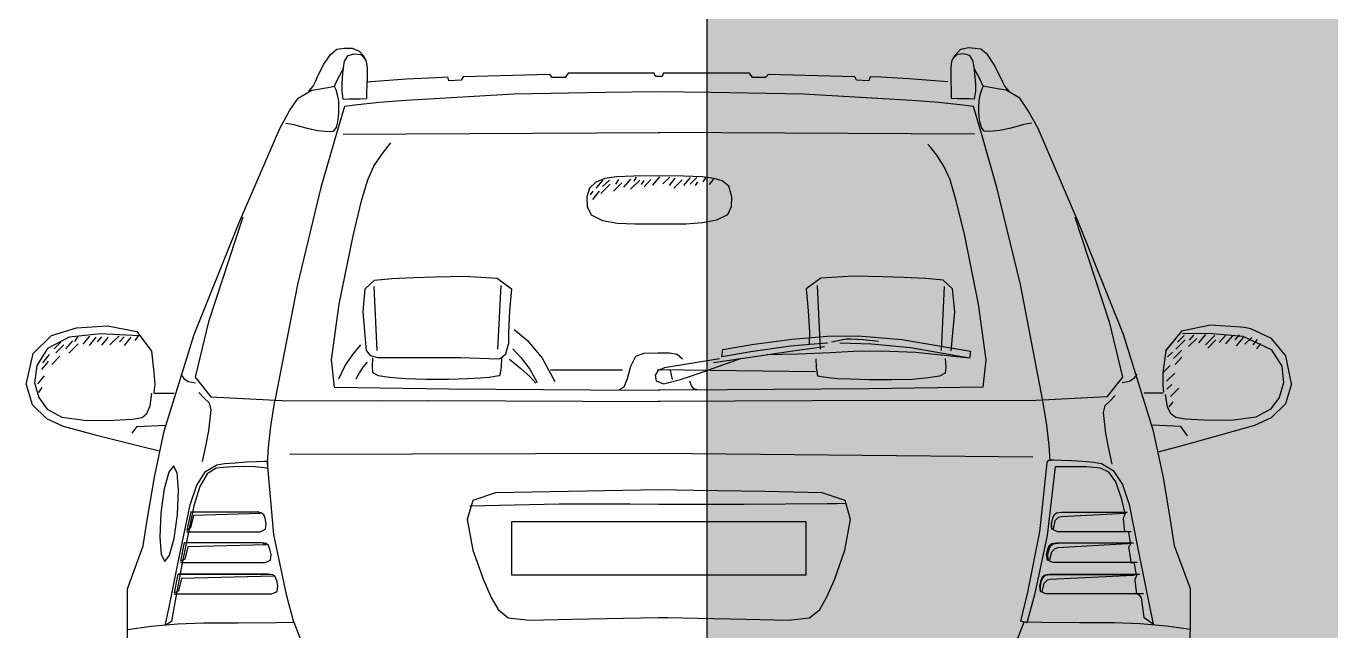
# Model space of a CAD drawing. Header units: millimetres. Extents: x -6300 to 1991, y -4770 to 4545.
# Drawn here: x 1428.626 to 1430.864, y 122.052 to 123.089 of the extents above; entities that cross this region are included whole.
import ezdxf

# ---------------------------------------------------------------- set-up
doc = ezdxf.new("R2010")
doc.units = ezdxf.units.MM
doc.header["$LTSCALE"] = 20
doc.header["$MEASUREMENT"] = 0
doc.layers.get('0').update_dxf_attribs({"linetype": 'CONTINUOUS'})
doc.layers.add('COTA', color=7, linetype='CONTINUOUS')

# ---------------------------------------------------------------- blocks, each defined once
blk = doc.blocks.new('Austin Mini arrière')
at = {"color": 8, "linetype": 'Continuous', "flags": 128}
for points in [[(0.1064, -28.8455), (0.1177, -28.8287)], [(0.1177, -28.8287), (0.1289, -28.8201)], [(0.1289, -28.8201), (0.1414, -28.8181)], [(0.1414, -28.8181), (0.1552, -28.8182)], [(0.1419, -28.8402), (0.1479, -28.8306)], [(0.1479, -28.8306), (0.1582, -28.8276)], [(0.1552, -28.8182), (0.1669, -28.8232)], [(0.1582, -28.8276), (0.1696, -28.829)], [(0.1669, -28.8232), (0.1747, -28.8318)], [(0.1696, -28.829), (0.1785, -28.838)], [(0.1747, -28.8318), (0.1792, -28.841)], [(1.1878, -28.8318), (1.1833, -28.841)], [(1.1928, -28.829), (1.184, -28.838)], [(1.1956, -28.8232), (1.1878, -28.8318)], [(1.2043, -28.8276), (1.1928, -28.829)], [(1.1975, -28.8218), (1.1956, -28.8232)], [(1.1995, -28.8206), (1.1975, -28.8218)], [(1.2017, -28.8196), (1.1995, -28.8206)], [(1.2124, -28.8177), (1.2017, -28.8196)], [(1.2146, -28.8306), (1.2043, -28.8276)], [(1.2237, -28.8184), (1.2124, -28.8177)], [(1.2206, -28.8402), (1.2146, -28.8306)], [(1.2336, -28.8201), (1.2237, -28.8184)], [(1.2448, -28.8287), (1.2336, -28.8201)], [(1.2561, -28.8455), (1.2448, -28.8287)], [(0.0973, -28.8633), (0.1064, -28.8455)], [(0.1369, -28.8591), (0.1405, -28.8528)], [(0.1384, -28.8686), (0.1395, -28.8555)], [(0.1395, -28.8555), (0.1419, -28.8402)], [(0.1792, -28.841), (0.1806, -28.8517)], [(0.1806, -28.8517), (0.1804, -28.8705)], [(1.1833, -28.841), (1.1819, -28.8517)], [(1.1819, -28.8517), (1.1821, -28.8705)], [(1.223, -28.8555), (1.2206, -28.8402)], [(1.2256, -28.8591), (1.222, -28.8528)], [(1.2241, -28.8686), (1.223, -28.8555)], [(1.2652, -28.8633), (1.2561, -28.8455)], [(0.0878, -28.8832), (0.092, -28.8754)], [(0.092, -28.8754), (0.0973, -28.8633)], [(0.1247, -28.8834), (0.1297, -28.8721)], [(0.1297, -28.8721), (0.1369, -28.8591)], [(0.1375, -28.8793), (0.1384, -28.8686)], [(0.1376, -28.892), (0.1375, -28.8793)], [(0.1797, -28.8758), (0.2481, -28.8707)], [(0.1804, -28.8705), (0.1798, -28.8934)], [(0.2481, -28.8707), (0.2989, -28.8682)], [(0.2989, -28.8682), (0.3188, -28.8675)], [(0.321, -28.8739), (0.3188, -28.8675)], [(0.3421, -28.8728), (0.321, -28.8739)], [(0.3452, -28.8675), (0.3421, -28.8728)], [(0.494, -28.8633), (0.3452, -28.8675)], [(0.4982, -28.8686), (0.494, -28.8633)], [(0.5204, -28.8686), (0.4982, -28.8686)], [(0.5256, -28.8612), (0.5204, -28.8686)], [(0.6733, -28.8612), (0.5256, -28.8612)], [(0.6754, -28.8665), (0.6733, -28.8612)], [(0.687, -28.8665), (0.6754, -28.8665)], [(0.6892, -28.8612), (0.687, -28.8665)], [(0.8369, -28.8612), (0.6892, -28.8612)], [(0.8421, -28.8686), (0.8369, -28.8612)], [(0.8643, -28.8686), (0.8421, -28.8686)], [(0.8685, -28.8633), (0.8643, -28.8686)], [(1.0173, -28.8675), (0.8685, -28.8633)], [(1.0204, -28.8728), (1.0173, -28.8675)], [(1.0415, -28.8739), (1.0204, -28.8728)], [(1.0437, -28.8675), (1.0415, -28.8739)], [(1.062, -28.8681), (1.0437, -28.8675)], [(1.1099, -28.8705), (1.062, -28.8681)], [(1.1767, -28.8756), (1.1099, -28.8705)], [(1.1821, -28.8705), (1.1826, -28.8934)], [(1.225, -28.8793), (1.2241, -28.8686)], [(1.2249, -28.892), (1.225, -28.8793)], [(1.2327, -28.8721), (1.2256, -28.8591)], [(1.2378, -28.8834), (1.2327, -28.8721)], [(1.2705, -28.8754), (1.2652, -28.8633)], [(1.2747, -28.8832), (1.2705, -28.8754)], [(0.0622, -28.9036), (0.0856, -28.8902)], [(0.0804, -28.8918), (0.0878, -28.8832)], [(0.0856, -28.8902), (0.0967, -28.8883)], [(0.0967, -28.8883), (0.113, -28.8853)], [(0.113, -28.8853), (0.1247, -28.8834)], [(0.1254, -28.8848), (0.1247, -28.8834)], [(0.1272, -28.8896), (0.1254, -28.8848)], [(0.13, -28.8981), (0.1272, -28.8896)], [(0.1319, -28.9088), (0.13, -28.8981)], [(0.1395, -28.9055), (0.1376, -28.892)], [(0.1798, -28.8934), (0.1796, -28.9045)], [(0.4324, -28.8972), (0.2471, -28.9076)], [(0.5893, -28.8941), (0.4324, -28.8972)], [(0.6797, -28.8929), (0.5893, -28.8941)], [(0.7708, -28.8941), (0.6797, -28.8929)], [(0.9293, -28.8972), (0.7708, -28.8941)], [(1.1154, -28.9076), (0.9293, -28.8972)], [(1.1826, -28.8934), (1.1829, -28.9045)], [(1.223, -28.9055), (1.2249, -28.892)], [(1.2306, -28.9088), (1.2325, -28.8981)], [(1.2325, -28.8981), (1.2353, -28.8896)], [(1.2353, -28.8896), (1.2371, -28.8848)], [(1.2371, -28.8848), (1.2378, -28.8834)], [(1.2495, -28.8853), (1.2378, -28.8834)], [(1.2658, -28.8883), (1.2495, -28.8853)], [(1.2769, -28.8902), (1.2658, -28.8883)], [(1.2821, -28.8918), (1.2747, -28.8832)], [(1.3003, -28.9036), (1.2769, -28.8902)], [(0.0308, -28.9556), (0.048, -28.9243)], [(0.048, -28.9243), (0.0622, -28.9036)], [(0.1416, -28.9182), (0.1279, -28.9646)], [(0.1323, -28.9191), (0.1319, -28.9088)], [(0.1321, -28.9277), (0.1323, -28.9191)], [(0.1395, -28.9055), (0.1494, -28.9052)], [(0.1596, -28.9159), (0.1416, -28.9182)], [(0.1494, -28.9052), (0.1689, -28.9047)], [(0.201, -28.9113), (0.1596, -28.9159)], [(0.1689, -28.9047), (0.1796, -28.9045)], [(0.2471, -28.9076), (0.201, -28.9113)], [(1.1615, -28.9113), (1.1154, -28.9076)], [(1.2029, -28.9159), (1.1615, -28.9113)], [(1.1935, -28.9047), (1.1829, -28.9045)], [(1.2131, -28.9052), (1.1935, -28.9047)], [(1.2209, -28.9182), (1.2029, -28.9159)], [(1.223, -28.9055), (1.2131, -28.9052)], [(1.2346, -28.9646), (1.2209, -28.9182)], [(1.2302, -28.9191), (1.2306, -28.9088)], [(1.2304, -28.9277), (1.2302, -28.9191)], [(1.3145, -28.9243), (1.3003, -28.9036)], [(1.3317, -28.9556), (1.3145, -28.9243)], [(0.0414, -28.9467), (0.0488, -28.9476)], [(0.1279, -28.954), (0.1304, -28.9442)], [(0.1304, -28.9442), (0.1317, -28.9354)], [(0.1317, -28.9354), (0.1321, -28.9277)], [(1.2308, -28.9354), (1.2304, -28.9277)], [(1.2321, -28.9442), (1.2308, -28.9354)], [(1.2346, -28.954), (1.2321, -28.9442)], [(1.3211, -28.9467), (1.3137, -28.9476)], [(-0.0389, -29.1167), (0.0308, -28.9556)], [(0.0488, -28.9476), (0.055, -28.9489)], [(0.055, -28.9489), (0.0646, -28.9519)], [(0.0646, -28.9519), (0.0798, -28.956)], [(0.0798, -28.956), (0.0961, -28.9591)], [(0.0961, -28.9591), (0.1078, -28.9604)], [(0.1279, -28.9646), (0.1012, -29.0571)], [(0.1078, -28.9604), (0.1156, -28.9611)], [(0.1156, -28.9611), (0.1229, -28.9604)], [(0.1229, -28.9604), (0.1279, -28.954)], [(0.1395, -28.9657), (0.6828, -28.9627)], [(1.223, -28.9657), (0.6797, -28.9627)], [(1.2396, -28.9604), (1.2346, -28.954)], [(1.2613, -29.0571), (1.2346, -28.9646)], [(1.2469, -28.9611), (1.2396, -28.9604)], [(1.2547, -28.9604), (1.2469, -28.9611)], [(1.2663, -28.9591), (1.2547, -28.9604)], [(1.2827, -28.956), (1.2663, -28.9591)], [(1.2979, -28.9519), (1.2827, -28.956)], [(1.3075, -28.9489), (1.2979, -28.9519)], [(1.3137, -28.9476), (1.3075, -28.9489)], [(1.4014, -29.1167), (1.3317, -28.9556)], [(0.205, -29.0011), (0.2165, -28.9862)], [(0.2165, -28.9862), (0.2215, -28.9802)], [(1.1471, -28.9879), (1.1425, -28.9825)], [(1.1579, -29.0018), (1.1471, -28.9879)], [(0.1922, -29.0205), (0.205, -29.0011)], [(1.1703, -29.0205), (1.1579, -29.0018)], [(0.1818, -29.0437), (0.1922, -29.0205)], [(1.1807, -29.0437), (1.1703, -29.0205)], [(0.1012, -29.0571), (0.061, -29.2231)], [(0.1711, -29.08), (0.1818, -29.0437)], [(0.562, -29.0582), (0.5576, -29.073)], [(0.5732, -29.0477), (0.562, -29.0582)], [(0.5882, -29.0414), (0.5732, -29.0477)], [(0.5849, -29.0442), (0.5732, -29.0582)], [(0.5976, -29.0514), (0.5817, -29.0672)], [(0.5962, -29.0442), (0.5846, -29.0555)], [(0.6083, -29.0384), (0.5882, -29.0414)], [(0.6178, -29.049), (0.6036, -29.0631)], [(0.612, -29.0432), (0.6065, -29.0514)], [(0.6384, -29.0373), (0.6083, -29.0384)], [(0.6323, -29.0425), (0.6206, -29.0565)], [(0.6484, -29.0442), (0.6325, -29.0599)], [(0.6425, -29.0394), (0.638, -29.0462)], [(0.681, -29.0371), (0.6384, -29.0373)], [(0.6554, -29.0449), (0.651, -29.0517)], [(0.6671, -29.0432), (0.6559, -29.0558)], [(0.6822, -29.0388), (0.6705, -29.0528)], [(0.7241, -29.0375), (0.681, -29.0371)], [(0.6997, -29.039), (0.6882, -29.0504)], [(0.7087, -29.0408), (0.6986, -29.0536)], [(0.7213, -29.0439), (0.7071, -29.0579)], [(0.7351, -29.0398), (0.7234, -29.0538)], [(0.7553, -29.0388), (0.7241, -29.0375)], [(0.7464, -29.0397), (0.7349, -29.0511)], [(0.7477, -29.047), (0.7432, -29.0537)], [(0.776, -29.0414), (0.7553, -29.0388)], [(0.7622, -29.0388), (0.7567, -29.047)], [(0.7755, -29.0418), (0.7672, -29.0517)], [(0.7895, -29.0453), (0.776, -29.0414)], [(0.8015, -29.0546), (0.7895, -29.0453)], [(0.8066, -29.073), (0.8015, -29.0546)], [(1.1914, -29.08), (1.1807, -29.0437)], [(1.3015, -29.2231), (1.2613, -29.0571)], [(0.1564, -29.1397), (0.1711, -29.08)], [(0.5576, -29.073), (0.5584, -29.0897)], [(0.5679, -29.063), (0.5635, -29.0698)], [(0.5788, -29.0634), (0.5671, -29.0774)], [(0.806, -29.0893), (0.8066, -29.073)], [(1.2061, -29.1397), (1.1914, -29.08)], [(0.5584, -29.0897), (0.5651, -29.1041)], [(0.5651, -29.1041), (0.5842, -29.1137)], [(0.7807, -29.1122), (0.7996, -29.103)], [(0.7996, -29.103), (0.806, -29.0893)], [(-0.1161, -29.3087), (-0.0389, -29.1167)], [(-0.0325, -29.1076), (-0.0913, -29.2873)], [(0.5842, -29.1137), (0.6104, -29.118)], [(0.6104, -29.118), (0.6397, -29.1194)], [(0.6397, -29.1194), (0.681, -29.1194)], [(0.681, -29.1194), (0.7275, -29.119)], [(0.7275, -29.119), (0.756, -29.1169)], [(0.756, -29.1169), (0.7807, -29.1122)], [(1.395, -29.1076), (1.4538, -29.2873)], [(1.4786, -29.3087), (1.4014, -29.1167)], [(0.1327, -29.257), (0.1564, -29.1397)], [(1.2298, -29.257), (1.2061, -29.1397)], [(0.1773, -29.2307), (0.1933, -29.2157)], [(0.1933, -29.2157), (0.2232, -29.2127)], [(0.2232, -29.2127), (0.2608, -29.2113)], [(0.2608, -29.2113), (0.2977, -29.2104)], [(0.2977, -29.2104), (0.3474, -29.2088)], [(0.3474, -29.2088), (0.4036, -29.2124)], [(0.4036, -29.2124), (0.4286, -29.2305)], [(0.9589, -29.2124), (0.9339, -29.2305)], [(1.0151, -29.2088), (0.9589, -29.2124)], [(1.0648, -29.2104), (1.0151, -29.2088)], [(1.1017, -29.2113), (1.0648, -29.2104)], [(1.1393, -29.2127), (1.1017, -29.2113)], [(1.1692, -29.2157), (1.1393, -29.2127)], [(1.1852, -29.2307), (1.1692, -29.2157)], [(0.061, -29.2231), (0.0224, -29.4225)], [(0.1738, -29.2699), (0.1773, -29.2307)], [(0.1919, -29.2267), (0.197, -29.3366)], [(0.4099, -29.2252), (0.4043, -29.3344)], [(0.4286, -29.2305), (0.4251, -29.2684)], [(0.9339, -29.2305), (0.9374, -29.2684)], [(0.9526, -29.2252), (0.9581, -29.3344)], [(1.1706, -29.2267), (1.1655, -29.3366)], [(1.1887, -29.2699), (1.1852, -29.2307)], [(1.3401, -29.4225), (1.3015, -29.2231)], [(0.1196, -29.3524), (0.1327, -29.257)], [(1.2429, -29.3524), (1.2298, -29.257)], [(0.1796, -29.337), (0.1738, -29.2699)], [(0.4251, -29.2684), (0.4229, -29.3057)], [(0.9374, -29.2684), (0.9396, -29.3057)], [(1.1829, -29.337), (1.1887, -29.2699)], [(-0.3611, -29.3109), (-0.318, -29.2975)], [(-0.318, -29.2975), (-0.265, -29.2941)], [(-0.265, -29.2941), (-0.2143, -29.3039)], [(-0.2143, -29.3039), (-0.1893, -29.3376)], [(-0.0913, -29.2873), (-0.1144, -29.3822)], [(0.4331, -29.3005), (0.456, -29.3193)], [(1.4538, -29.2873), (1.4769, -29.3822)], [(1.578, -29.303), (1.5512, -29.3363)], [(1.6278, -29.293), (1.578, -29.303)], [(1.6799, -29.2962), (1.6278, -29.293)], [(1.6857, -29.2971), (1.6799, -29.2962)], [(1.6913, -29.2982), (1.6857, -29.2971)], [(1.6969, -29.2995), (1.6913, -29.2982)], [(1.7322, -29.3156), (1.6969, -29.2995)], [(-0.3924, -29.3417), (-0.3611, -29.3109)], [(-0.3306, -29.3135), (-0.3676, -29.3328)], [(-0.3448, -29.3223), (-0.3564, -29.3337)], [(-0.3396, -29.3265), (-0.3538, -29.3405)], [(-0.325, -29.3196), (-0.3367, -29.3336)], [(-0.3151, -29.3251), (-0.331, -29.3408)], [(-0.2766, -29.3079), (-0.3306, -29.3135)], [(-0.316, -29.3125), (-0.3215, -29.3207)], [(-0.2957, -29.3118), (-0.3074, -29.3258)], [(-0.2847, -29.3136), (-0.2964, -29.3276)], [(-0.2752, -29.3132), (-0.2824, -29.3217)], [(-0.2098, -29.3113), (-0.2766, -29.3079)], [(-0.2636, -29.3135), (-0.2753, -29.3275)], [(-0.2447, -29.3111), (-0.2606, -29.3268)], [(-0.2362, -29.3129), (-0.2441, -29.3213)], [(-0.2246, -29.3138), (-0.2363, -29.3279)], [(-0.2122, -29.3112), (-0.2177, -29.3194)], [(-0.1675, -29.4747), (-0.1161, -29.3087)], [(0.1565, -29.3426), (0.1697, -29.3265)], [(0.4186, -29.3423), (0.4233, -29.3254)], [(0.4229, -29.3057), (0.4233, -29.3254)], [(0.456, -29.3193), (0.4809, -29.3494)], [(0.7909, -29.3349), (0.8406, -29.3264)], [(0.8406, -29.3264), (0.9092, -29.3167)], [(0.9685, -29.3238), (0.9073, -29.3289)], [(0.9092, -29.3167), (0.9704, -29.3116)], [(0.9396, -29.3057), (0.9392, -29.3254)], [(0.9692, -29.3238), (0.9685, -29.3238)], [(0.9699, -29.3238), (0.9692, -29.3238)], [(0.9706, -29.3237), (0.9699, -29.3238)], [(0.9704, -29.3116), (1.0232, -29.3113)], [(1.0028, -29.3167), (0.9774, -29.3222)], [(1.0461, -29.3257), (0.9916, -29.324)], [(1.011, -29.317), (1.0028, -29.3167)], [(1.0315, -29.3183), (1.011, -29.317)], [(1.0232, -29.3113), (1.0983, -29.3175)], [(1.0582, -29.3207), (1.0315, -29.3183)], [(1.1128, -29.3321), (1.0461, -29.3257)], [(1.0983, -29.3175), (1.216, -29.3376)], [(1.53, -29.4747), (1.4786, -29.3087)], [(1.5622, -29.3223), (1.5505, -29.3363)], [(1.5841, -29.3182), (1.5682, -29.3339)], [(1.5827, -29.3109), (1.5711, -29.3223)], [(1.5796, -29.3073), (1.6246, -29.3067)], [(1.6043, -29.3158), (1.5901, -29.3298)], [(1.5985, -29.31), (1.5912, -29.3189)], [(1.6189, -29.3092), (1.6072, -29.3233)], [(1.6349, -29.3109), (1.619, -29.3267)], [(1.637, -29.3183), (1.6228, -29.3323)], [(1.6246, -29.3067), (1.6832, -29.312)], [(1.6537, -29.31), (1.6424, -29.3226)], [(1.6653, -29.311), (1.6536, -29.325)], [(1.6768, -29.3094), (1.6695, -29.3183)], [(1.6836, -29.3142), (1.6719, -29.3282)], [(1.6832, -29.312), (1.7315, -29.3347)], [(1.6983, -29.3143), (1.6867, -29.3257)], [(1.7075, -29.3176), (1.7002, -29.3265)], [(1.7137, -29.3245), (1.7064, -29.3334)], [(1.757, -29.3458), (1.7322, -29.3156)], [(-0.4045, -29.3945), (-0.3924, -29.3417)], [(-0.3676, -29.3328), (-0.386, -29.362)], [(-0.3648, -29.3435), (-0.3765, -29.3575)], [(-0.3464, -29.3463), (-0.3606, -29.3604)], [(-0.1893, -29.3376), (-0.1856, -29.374)], [(0.1432, -29.3622), (0.1565, -29.3426)], [(0.1796, -29.337), (0.1858, -29.3452)], [(0.1858, -29.3452), (0.199, -29.3482)], [(0.1901, -29.3487), (0.1891, -29.3638)], [(0.199, -29.3482), (0.2207, -29.3486)], [(0.2207, -29.3486), (0.341, -29.3486)], [(0.341, -29.3486), (0.4053, -29.3507)], [(0.4053, -29.3507), (0.41, -29.3493)], [(0.41, -29.3493), (0.4186, -29.3423)], [(0.4109, -29.3644), (0.4117, -29.3497)], [(0.4305, -29.3338), (0.4445, -29.3483)], [(0.4445, -29.3483), (0.4597, -29.3682)], [(0.4809, -29.3494), (0.5024, -29.3896)], [(0.6413, -29.3469), (0.6326, -29.3637)], [(0.6555, -29.3415), (0.6413, -29.3469)], [(0.6797, -29.3411), (0.6555, -29.3415)], [(0.6996, -29.3412), (0.6797, -29.3411)], [(0.7128, -29.3435), (0.6996, -29.3412)], [(0.7215, -29.351), (0.7128, -29.3435)], [(0.8224, -29.3502), (0.7582, -29.3729)], [(0.8297, -29.3493), (0.7747, -29.3573)], [(0.789, -29.3471), (0.7909, -29.3349)], [(0.8387, -29.3386), (0.789, -29.3471)], [(0.9189, -29.3365), (0.8297, -29.3493)], [(0.9073, -29.3289), (0.8387, -29.3386)], [(0.921, -29.3428), (0.8667, -29.3441)], [(0.9656, -29.3299), (0.9189, -29.3365)], [(0.9748, -29.3402), (0.921, -29.3428)], [(1.0149, -29.3384), (0.9748, -29.3402)], [(1.0625, -29.3376), (1.0149, -29.3384)], [(1.1218, -29.3399), (1.0625, -29.3376)], [(1.2141, -29.3497), (1.1128, -29.3321)], [(1.2141, -29.3497), (1.1218, -29.3399)], [(1.1724, -29.3499), (1.1734, -29.3651)], [(1.216, -29.3376), (1.2141, -29.3497)], [(1.5512, -29.3363), (1.546, -29.3745)], [(1.5622, -29.339), (1.5538, -29.3473)], [(1.5782, -29.3361), (1.564, -29.3502)], [(1.5782, -29.3477), (1.5669, -29.3603)], [(1.7315, -29.3347), (1.7498, -29.3631)], [(1.7664, -29.3933), (1.757, -29.3458)], [(-0.386, -29.362), (-0.39, -29.3916)], [(-0.3666, -29.3552), (-0.3783, -29.3692)], [(0.1247, -29.3993), (0.1196, -29.3524)], [(0.132, -29.3847), (0.1432, -29.3622)], [(0.1675, -29.3745), (0.1746, -29.3646)], [(0.1746, -29.3646), (0.1813, -29.3565)], [(0.1891, -29.3638), (0.1901, -29.3739)], [(0.4093, -29.3751), (0.4109, -29.3644)], [(0.4248, -29.3512), (0.4446, -29.3673)], [(0.4446, -29.3673), (0.4597, -29.381)], [(0.4597, -29.3682), (0.4726, -29.3912)], [(0.495, -29.3697), (0.6189, -29.3697)], [(0.6326, -29.3637), (0.6265, -29.3851)], [(0.6802, -29.3709), (0.6749, -29.3787)], [(0.95, -29.3729), (0.6786, -29.3697)], [(0.6908, -29.3664), (0.6802, -29.3709)], [(0.7012, -29.3644), (0.6908, -29.3664)], [(0.7007, -29.3702), (0.704, -29.386)], [(0.7747, -29.3522), (0.7012, -29.3644)], [(0.7851, -29.3506), (0.7747, -29.3522)], [(0.9516, -29.3656), (0.9508, -29.3509)], [(0.9532, -29.3763), (0.9516, -29.3656)], [(1.1734, -29.3651), (1.1724, -29.3751)], [(1.2378, -29.3993), (1.2429, -29.3524)], [(1.5585, -29.362), (1.547, -29.3734)], [(1.7498, -29.3631), (1.7529, -29.392)], [(-0.4045, -29.3945), (-0.3942, -29.4291)], [(-0.39, -29.3916), (-0.3828, -29.4172)], [(-0.3735, -29.3798), (-0.3852, -29.3938)], [(-0.1856, -29.374), (-0.1837, -29.3947)], [(-0.1837, -29.3947), (-0.1851, -29.4086)], [(-0.1391, -29.3771), (-0.1337, -29.3845)], [(-0.1337, -29.3845), (-0.1262, -29.3895)], [(-0.1262, -29.3895), (-0.1137, -29.3919)], [(-0.1144, -29.3822), (-0.0874, -29.4156)], [(0.1616, -29.3847), (0.1675, -29.3745)], [(0.1901, -29.3739), (0.1996, -29.3792)], [(0.1996, -29.3792), (0.2191, -29.3823)], [(0.2191, -29.3823), (0.2463, -29.3846)], [(0.2463, -29.3846), (0.2819, -29.3856)], [(0.2819, -29.3856), (0.3205, -29.3853)], [(0.3205, -29.3853), (0.353, -29.3845)], [(0.353, -29.3845), (0.3748, -29.3835)], [(0.3748, -29.3835), (0.3901, -29.3819)], [(0.3901, -29.3819), (0.403, -29.3801)], [(0.403, -29.3801), (0.4085, -29.3792)], [(0.4085, -29.3792), (0.4093, -29.3751)], [(0.4597, -29.381), (0.4703, -29.3925)], [(0.6265, -29.3851), (0.6211, -29.399)], [(0.6749, -29.3787), (0.6767, -29.3885)], [(0.6767, -29.3885), (0.6892, -29.3936)], [(0.6892, -29.3936), (0.7203, -29.3857)], [(0.7279, -29.3833), (0.7203, -29.3857)], [(0.7582, -29.3729), (0.7279, -29.3833)], [(0.7373, -29.3971), (0.7341, -29.389)], [(0.954, -29.3805), (0.9532, -29.3763)], [(0.9594, -29.3813), (0.954, -29.3805)], [(0.9724, -29.3831), (0.9594, -29.3813)], [(0.9877, -29.3847), (0.9724, -29.3831)], [(1.0095, -29.3857), (0.9877, -29.3847)], [(1.042, -29.3865), (1.0095, -29.3857)], [(1.0806, -29.3868), (1.042, -29.3865)], [(1.1162, -29.3859), (1.0806, -29.3868)], [(1.1434, -29.3835), (1.1162, -29.3859)], [(1.1629, -29.3805), (1.1434, -29.3835)], [(1.1724, -29.3751), (1.1629, -29.3805)], [(1.4769, -29.3822), (1.4498, -29.4156)], [(1.4886, -29.3895), (1.4762, -29.3919)], [(1.4961, -29.3845), (1.4886, -29.3895)], [(1.5015, -29.3771), (1.4961, -29.3845)], [(1.546, -29.3745), (1.5456, -29.3962)], [(1.5664, -29.3751), (1.5522, -29.3891)], [(1.5612, -29.3945), (1.5529, -29.4027)], [(1.7529, -29.392), (1.7453, -29.4172)], [(1.7664, -29.3933), (1.7561, -29.4279)], [(-0.3775, -29.4), (-0.383, -29.4082)], [(-0.3828, -29.4172), (-0.3682, -29.4369)], [(-0.1916, -29.4314), (-0.1886, -29.4093)], [(-0.1851, -29.4093), (-0.1504, -29.4093)], [(-0.1079, -29.4087), (-0.0992, -29.4184)], [(-0.0874, -29.4156), (0.0348, -29.422)], [(0.1247, -29.3993), (0.321, -29.4021)], [(0.321, -29.4021), (0.5639, -29.4039)], [(0.5639, -29.4039), (0.6828, -29.4046)], [(0.6211, -29.399), (0.6128, -29.404)], [(0.7986, -29.4039), (0.6797, -29.4046)], [(0.7412, -29.4022), (0.7373, -29.3971)], [(0.7467, -29.404), (0.7412, -29.4022)], [(1.0415, -29.4021), (0.7986, -29.4039)], [(1.2378, -29.3993), (1.0415, -29.4021)], [(1.4498, -29.4156), (1.3277, -29.422)], [(1.4638, -29.4135), (1.4551, -29.4231)], [(1.5465, -29.4093), (1.5138, -29.4093)], [(1.5456, -29.3962), (1.5471, -29.4081)], [(1.5536, -29.4334), (1.5504, -29.412)], [(1.5731, -29.4011), (1.5589, -29.4152)], [(1.7453, -29.4172), (1.7307, -29.4369)], [(-0.3942, -29.4291), (-0.3698, -29.4528)], [(-0.3682, -29.4369), (-0.3431, -29.4506)], [(-0.1976, -29.4447), (-0.1916, -29.4314)], [(-0.0992, -29.4184), (-0.0907, -29.4263)], [(-0.0875, -29.438), (-0.0917, -29.4739)], [(-0.0907, -29.4263), (-0.0875, -29.438)], [(0.0156, -29.4665), (0.0224, -29.4225)], [(0.0348, -29.422), (0.202, -29.4227)], [(0.202, -29.4227), (0.2861, -29.422)], [(0.2861, -29.422), (0.6828, -29.4241)], [(1.0764, -29.422), (0.6797, -29.4241)], [(1.1605, -29.4227), (1.0764, -29.422)], [(1.3277, -29.422), (1.1605, -29.4227)], [(1.3467, -29.4645), (1.3401, -29.4225)], [(1.4466, -29.4311), (1.4434, -29.4428)], [(1.4551, -29.4231), (1.4466, -29.4311)], [(1.5599, -29.4455), (1.5536, -29.4334)], [(1.5633, -29.4242), (1.5561, -29.4331)], [(1.7307, -29.4369), (1.7056, -29.4506)], [(1.7561, -29.4279), (1.7317, -29.4516)], [(-0.3698, -29.4528), (-0.3412, -29.4663)], [(-0.3431, -29.4506), (-0.3005, -29.4562)], [(-0.3005, -29.4562), (-0.2538, -29.4561)], [(-0.2538, -29.4561), (-0.2219, -29.454)], [(-0.2219, -29.454), (-0.2055, -29.451)], [(-0.2055, -29.451), (-0.1976, -29.4447)], [(1.4434, -29.4428), (1.4477, -29.4787)], [(1.568, -29.451), (1.5599, -29.4455)], [(1.5844, -29.454), (1.568, -29.451)], [(1.6163, -29.4561), (1.5844, -29.454)], [(1.663, -29.4562), (1.6163, -29.4561)], [(1.7056, -29.4506), (1.663, -29.4562)], [(1.7317, -29.4516), (1.7031, -29.465)], [(-0.3412, -29.4663), (-0.2862, -29.481)], [(-0.2862, -29.481), (-0.2127, -29.4994)], [(-0.2224, -29.4784), (-0.214, -29.4668)], [(-0.214, -29.4668), (-0.1654, -29.4647)], [(-0.1843, -29.5537), (-0.1675, -29.4747)], [(-0.0917, -29.4739), (-0.0968, -29.5002)], [(0.0116, -29.5026), (0.0156, -29.4665)], [(1.3506, -29.4994), (1.3467, -29.4645)], [(1.4477, -29.4787), (1.4527, -29.505)], [(1.5765, -29.4668), (1.5279, -29.4647)], [(1.5469, -29.554), (1.53, -29.4747)], [(1.648, -29.4807), (1.5743, -29.5008)], [(1.5883, -29.4825), (1.5765, -29.4668)], [(1.7031, -29.465), (1.648, -29.4807)], [(-0.2127, -29.4994), (-0.1759, -29.5085)], [(-0.0968, -29.5002), (-0.1023, -29.5267)], [(0.0097, -29.5291), (0.0116, -29.5026)], [(1.3526, -29.5257), (1.3506, -29.4994)], [(1.4527, -29.505), (1.4582, -29.5315)], [(1.5743, -29.5008), (1.5375, -29.5108)], [(-0.0642, -29.5304), (-0.0461, -29.5288)], [(-0.0461, -29.5288), (-0.0266, -29.5275)], [(-0.0266, -29.5275), (-0.0086, -29.5266)], [(-0.0086, -29.5266), (0.0045, -29.5261)], [(0.0045, -29.5261), (0.0096, -29.5259)], [(0.0096, -29.5259), (0.0098, -29.5386)], [(0.0203, -29.6517), (0.0097, -29.5291)], [(0.048, -29.5144), (0.6797, -29.5127)], [(0.6797, -29.5127), (1.3229, -29.5185)], [(1.3351, -29.6472), (1.3473, -29.5289)], [(1.3473, -29.5289), (1.3482, -29.5262)], [(1.3482, -29.5262), (1.3502, -29.5243)], [(1.3502, -29.5243), (1.353, -29.5236)], [(1.353, -29.5236), (1.3581, -29.5238)], [(1.3581, -29.5238), (1.3712, -29.5243)], [(1.3712, -29.5243), (1.3892, -29.5252)], [(1.3892, -29.5252), (1.4088, -29.5264)], [(1.4088, -29.5264), (1.427, -29.528)], [(1.427, -29.528), (1.4405, -29.53)], [(-0.1599, -29.5448), (-0.1676, -29.5737)], [(-0.1517, -29.5343), (-0.1599, -29.5448)], [(-0.1455, -29.5461), (-0.1517, -29.5343)], [(-0.1431, -29.5759), (-0.1455, -29.5461)], [(-0.1117, -29.567), (-0.0965, -29.5436)], [(-0.094, -29.5479), (-0.1066, -29.5693)], [(-0.0965, -29.5436), (-0.0775, -29.5323)], [(-0.0787, -29.5382), (-0.094, -29.5479)], [(-0.0663, -29.5368), (-0.0787, -29.5382)], [(-0.0775, -29.5323), (-0.0642, -29.5304)], [(-0.0493, -29.536), (-0.0663, -29.5368)], [(-0.0302, -29.5352), (-0.0493, -29.536)], [(-0.0113, -29.5356), (-0.0302, -29.5352)], [(0.0037, -29.5375), (-0.0113, -29.5356)], [(0.0098, -29.5386), (0.0037, -29.5375)], [(1.3609, -29.536), (1.3473, -29.6536)], [(1.385, -29.536), (1.3609, -29.536)], [(1.4157, -29.536), (1.385, -29.536)], [(1.439, -29.5379), (1.4157, -29.536)], [(1.4532, -29.5448), (1.439, -29.5379)], [(1.4405, -29.53), (1.4607, -29.5419)], [(1.4652, -29.5614), (1.4532, -29.5448)], [(1.4607, -29.5419), (1.4764, -29.5662)], [(-0.1979, -29.6341), (-0.1843, -29.5537)], [(-0.1676, -29.5737), (-0.1733, -29.6148)], [(-0.1231, -29.6012), (-0.1117, -29.567)], [(-0.1066, -29.5693), (-0.117, -29.6025)], [(1.4755, -29.592), (1.4652, -29.5614)], [(1.4764, -29.5662), (1.4879, -29.6007)], [(1.5604, -29.6343), (1.5469, -29.554)], [(-0.1449, -29.6174), (-0.1431, -29.5759)], [(0.3617, -29.5933), (0.3523, -29.6262)], [(0.4011, -29.5807), (0.3617, -29.5933)], [(0.6818, -29.5755), (0.4011, -29.5807)], [(0.7414, -29.5764), (0.6818, -29.5755)], [(0.8631, -29.5784), (0.7414, -29.5764)], [(0.9614, -29.5807), (0.8631, -29.5784)], [(1.0008, -29.5933), (0.9614, -29.5807)], [(1.0102, -29.6262), (1.0008, -29.5933)], [(1.4773, -29.5993), (1.4755, -29.592)], [(-0.1733, -29.6148), (-0.1751, -29.6563)], [(-0.1506, -29.6585), (-0.1449, -29.6174)], [(-0.1445, -29.7049), (-0.1231, -29.6012)], [(-0.117, -29.6025), (-0.1372, -29.7041)], [(-0.1279, -29.6448), (-0.1215, -29.6131)], [(-0.0093, -29.6134), (-0.1224, -29.6134)], [(-0.1215, -29.6131), (-0.0062, -29.6127)], [(-0.0021, -29.6158), (-0.1173, -29.6192)], [(-0.0012, -29.6145), (-0.0093, -29.6134)], [(-0.0062, -29.6127), (-0.0021, -29.6158)], [(0.0031, -29.618), (-0.0012, -29.6145)], [(0.0055, -29.624), (0.0031, -29.618)], [(0.357, -29.6025), (0.5101, -29.5991)], [(0.5101, -29.5991), (0.6314, -29.5991)], [(0.6314, -29.5991), (0.6807, -29.5997)], [(0.6807, -29.5997), (0.7219, -29.5999)], [(0.7219, -29.5999), (0.8273, -29.5999)], [(0.8273, -29.5999), (0.9698, -29.5987)], [(0.9698, -29.5987), (0.9761, -29.5987)], [(0.9761, -29.5987), (0.9859, -29.5986)], [(0.9859, -29.5986), (1.0009, -29.5983)], [(1.357, -29.624), (1.3594, -29.618)], [(1.3594, -29.618), (1.3637, -29.6145)], [(1.3637, -29.6145), (1.3718, -29.6134)], [(1.3718, -29.6134), (1.4849, -29.6134)], [(1.4815, -29.6161), (1.3718, -29.6216)], [(1.4797, -29.6089), (1.4773, -29.5993)], [(1.4789, -29.6219), (1.4807, -29.6186)], [(1.4815, -29.6161), (1.4797, -29.6089)], [(1.4807, -29.6186), (1.4815, -29.6161)], [(1.4849, -29.6134), (1.4815, -29.6161)], [(1.4879, -29.6007), (1.5026, -29.6728)], [(-0.2034, -29.671), (-0.1979, -29.6341)], [(-0.1224, -29.6404), (-0.1279, -29.6448)], [(-0.1173, -29.6192), (-0.1224, -29.6404)], [(0.0075, -29.6333), (0.0055, -29.624)], [(0.0063, -29.6428), (0.0075, -29.6333)], [(0.3523, -29.6262), (0.3621, -29.6789)], [(0.9339, -29.6303), (0.4286, -29.6303)], [(0.4286, -29.6303), (0.4286, -29.7211)], [(0.9339, -29.7211), (0.9339, -29.6303)], [(1.0004, -29.6789), (1.0102, -29.6262)], [(1.3549, -29.6339), (1.3558, -29.6286)], [(1.355, -29.6392), (1.3549, -29.6339)], [(1.355, -29.6333), (1.357, -29.624)], [(1.3562, -29.6428), (1.355, -29.6333)], [(1.3553, -29.6414), (1.355, -29.6392)], [(1.356, -29.6431), (1.3553, -29.6414)], [(1.3558, -29.6286), (1.357, -29.624)], [(1.3608, -29.6287), (1.3575, -29.6421)], [(1.3665, -29.6229), (1.3608, -29.6287)], [(1.3718, -29.6216), (1.3665, -29.6229)], [(1.4781, -29.6243), (1.4789, -29.6219)], [(1.4788, -29.6309), (1.4781, -29.6243)], [(1.4797, -29.6375), (1.4788, -29.6309)], [(1.4806, -29.6464), (1.4797, -29.6375)], [(1.5659, -29.671), (1.5604, -29.6343)], [(-0.1751, -29.6563), (-0.1726, -29.686)], [(-0.1583, -29.6873), (-0.1506, -29.6585)], [(-0.1293, -29.6472), (-0.0029, -29.6472)], [(-0.0029, -29.6472), (0.0063, -29.6428)], [(0.0427, -29.7574), (0.0203, -29.6517)], [(1.3145, -29.751), (1.3351, -29.6472)], [(1.3473, -29.6536), (1.3255, -29.7552)], [(1.3575, -29.6421), (1.356, -29.6431)], [(1.3654, -29.6472), (1.3562, -29.6428)], [(1.4918, -29.6472), (1.3654, -29.6472)], [(1.4826, -29.6474), (1.4806, -29.6464)], [(1.4859, -29.6474), (1.4826, -29.6474)], [(1.4878, -29.6484), (1.4859, -29.6474)], [(1.4888, -29.6551), (1.4878, -29.6484)], [(1.4896, -29.6622), (1.4888, -29.6551)], [(1.4905, -29.6687), (1.4896, -29.6622)], [(-0.2308, -29.7448), (-0.2034, -29.671)], [(-0.1726, -29.686), (-0.1665, -29.6979)], [(-0.1391, -29.6974), (-0.1327, -29.6657)], [(-0.0008, -29.6662), (-0.1331, -29.6662)], [(-0.1327, -29.6657), (0.0019, -29.6663)], [(-0.1268, -29.6728), (-0.132, -29.694)], [(0.0074, -29.6694), (-0.1268, -29.6728)], [(0.0072, -29.6673), (-0.0008, -29.6662)], [(0.0019, -29.6663), (0.0074, -29.6694)], [(0.0115, -29.6707), (0.0072, -29.6673)], [(0.0139, -29.6768), (0.0115, -29.6707)], [(0.016, -29.6861), (0.0139, -29.6768)], [(0.0147, -29.6956), (0.016, -29.6861)], [(0.3621, -29.6789), (0.3801, -29.7293)], [(0.9824, -29.7293), (1.0004, -29.6789)], [(1.3465, -29.6861), (1.3486, -29.6768)], [(1.3478, -29.6956), (1.3465, -29.6861)], [(1.3486, -29.6768), (1.351, -29.6707)], [(1.3488, -29.6872), (1.3497, -29.6818)], [(1.3497, -29.6818), (1.3509, -29.6773)], [(1.3509, -29.6773), (1.3533, -29.6713)], [(1.351, -29.6707), (1.3553, -29.6673)], [(1.3547, -29.682), (1.3513, -29.6954)], [(1.3533, -29.6713), (1.3576, -29.6678)], [(1.3603, -29.6762), (1.3547, -29.682)], [(1.3553, -29.6673), (1.3633, -29.6662)], [(1.3576, -29.6678), (1.3656, -29.6667)], [(1.3657, -29.6749), (1.3603, -29.6762)], [(1.3633, -29.6662), (1.4956, -29.6662)], [(1.3656, -29.6667), (1.491, -29.666)], [(1.4852, -29.6681), (1.3657, -29.6749)], [(1.491, -29.666), (1.4852, -29.6681)], [(1.4873, -29.6735), (1.488, -29.6719)], [(1.4891, -29.6836), (1.4873, -29.6735)], [(1.488, -29.6719), (1.4898, -29.6704)], [(1.4909, -29.6948), (1.4891, -29.6836)], [(1.4898, -29.6704), (1.4905, -29.6687)], [(1.5026, -29.6728), (1.5181, -29.7493)], [(1.5933, -29.7448), (1.5659, -29.671)], [(-0.1665, -29.6979), (-0.1583, -29.6873)], [(-0.1599, -29.7793), (-0.1445, -29.7049)], [(-0.1372, -29.7041), (-0.1505, -29.7746)], [(-0.1398, -29.7), (0.0055, -29.7)], [(-0.132, -29.694), (-0.1391, -29.6974)], [(0.0055, -29.7), (0.0147, -29.6956)], [(1.357, -29.7), (1.3478, -29.6956)], [(1.3489, -29.6925), (1.3488, -29.6872)], [(1.3492, -29.6947), (1.3489, -29.6925)], [(1.3498, -29.6964), (1.3492, -29.6947)], [(1.3513, -29.6954), (1.3498, -29.6964)], [(1.5023, -29.7), (1.357, -29.7)], [(1.4917, -29.7002), (1.4909, -29.6948)], [(1.4934, -29.701), (1.4917, -29.7002)], [(1.4956, -29.7007), (1.4934, -29.701)], [(1.497, -29.7016), (1.4956, -29.7007)], [(1.4984, -29.7086), (1.497, -29.7016)], [(1.4997, -29.7154), (1.4984, -29.7086)], [(-0.1501, -29.7518), (-0.1437, -29.72)], [(0.0108, -29.72), (-0.1437, -29.72)], [(-0.1437, -29.72), (0.0189, -29.7205)], [(-0.1378, -29.7272), (-0.1429, -29.7483)], [(0.0201, -29.7231), (-0.1378, -29.7272)], [(0.0188, -29.7211), (0.0108, -29.72)], [(0.0231, -29.7245), (0.0188, -29.7211)], [(0.0189, -29.7205), (0.0201, -29.7231)], [(0.0255, -29.7306), (0.0231, -29.7245)], [(0.0276, -29.7399), (0.0255, -29.7306)], [(0.3801, -29.7293), (0.3937, -29.7598)], [(0.4286, -29.7211), (0.9339, -29.7211)], [(0.9688, -29.7598), (0.9824, -29.7293)], [(1.3349, -29.7399), (1.337, -29.7306)], [(1.337, -29.7306), (1.3394, -29.7245)], [(1.3379, -29.7313), (1.3403, -29.7253)], [(1.3394, -29.7245), (1.3437, -29.7211)], [(1.3403, -29.7253), (1.3446, -29.7218)], [(1.3473, -29.7302), (1.3417, -29.736)], [(1.3437, -29.7211), (1.3517, -29.72)], [(1.3446, -29.7218), (1.3526, -29.7207)], [(1.3527, -29.7289), (1.3473, -29.7302)], [(1.3517, -29.72), (1.5062, -29.72)], [(1.3526, -29.7207), (1.5006, -29.7203)], [(1.4948, -29.7224), (1.3527, -29.7289)], [(1.5006, -29.7203), (1.4948, -29.7224)], [(1.4982, -29.7299), (1.4988, -29.7274)], [(1.4998, -29.7399), (1.4982, -29.7299)], [(1.4988, -29.7274), (1.5004, -29.7247)], [(1.501, -29.7221), (1.4997, -29.7154)], [(1.5004, -29.7247), (1.501, -29.7221)], [(-0.2308, -29.7615), (-0.2308, -29.7448)], [(-0.1429, -29.7483), (-0.1501, -29.7518)], [(0.0171, -29.7538), (0.0263, -29.7494)], [(0.0263, -29.7494), (0.0276, -29.7399)], [(1.3023, -29.8005), (1.3145, -29.751)], [(1.3362, -29.7494), (1.3349, -29.7399)], [(1.3358, -29.7411), (1.3367, -29.7358)], [(1.3359, -29.7464), (1.3358, -29.7411)], [(1.3362, -29.7486), (1.3359, -29.7464)], [(1.3369, -29.7504), (1.3362, -29.7486)], [(1.3454, -29.7538), (1.3362, -29.7494)], [(1.3367, -29.7358), (1.3379, -29.7313)], [(1.3383, -29.7494), (1.3369, -29.7504)], [(1.3417, -29.736), (1.3383, -29.7494)], [(1.5009, -29.7495), (1.4998, -29.7399)], [(1.5013, -29.7538), (1.5009, -29.7495)], [(1.5181, -29.7493), (1.5292, -29.8053)], [(1.5936, -29.7906), (1.5933, -29.7448)], [(-0.2306, -29.8042), (-0.2308, -29.7615)], [(-0.1505, -29.7746), (-0.1552, -29.8009)], [(-0.1502, -29.7538), (0.0171, -29.7538)], [(0.0551, -29.8023), (0.0427, -29.7574)], [(0.3937, -29.7598), (0.4053, -29.7802)], [(0.9571, -29.7802), (0.9688, -29.7598)], [(1.3255, -29.7552), (1.3128, -29.8033)], [(1.5127, -29.7538), (1.3454, -29.7538)], [(1.503, -29.7547), (1.5013, -29.7538)], [(1.5065, -29.7567), (1.503, -29.7547)], [(1.5093, -29.7604), (1.5065, -29.7567)], [(1.5116, -29.7772), (1.5093, -29.7604)], [(-0.1658, -29.8078), (-0.1599, -29.7793)], [(0.4053, -29.7802), (0.4227, -29.7948)], [(0.4227, -29.7948), (0.459, -29.7985)], [(0.459, -29.7985), (0.532, -29.797)], [(0.532, -29.797), (0.6797, -29.7939)], [(0.6797, -29.7939), (0.6972, -29.7942)], [(0.6972, -29.7942), (0.7483, -29.7953)], [(0.7483, -29.7953), (0.8305, -29.797)], [(0.8305, -29.797), (0.9035, -29.7985)], [(0.9035, -29.7985), (0.9398, -29.7948)], [(0.9398, -29.7948), (0.9571, -29.7802)], [(1.5131, -29.7893), (1.5116, -29.7772)], [(1.5138, -29.7945), (1.5131, -29.7893)], [(1.5292, -29.8053), (1.5138, -29.7945)], [(1.5924, -29.9027), (1.5936, -29.7906)], [(-0.2308, -29.815), (-0.1897, -29.8091)], [(-0.2301, -29.862), (-0.2306, -29.8042)], [(-0.1897, -29.8091), (-0.1447, -29.805)], [(-0.1552, -29.8009), (-0.1658, -29.8078)], [(-0.1447, -29.805), (-0.1, -29.8034)], [(-0.1, -29.8034), (-0.0406, -29.8031)], [(-0.0406, -29.8031), (0.0245, -29.8026)], [(0.0245, -29.8026), (0.0551, -29.8023)], [(0.0551, -29.8023), (0.0756, -29.8552)], [(1.3074, -29.8023), (1.2869, -29.8552)], [(1.3128, -29.8033), (1.3023, -29.8005)], [(1.338, -29.8026), (1.3074, -29.8023)], [(1.4031, -29.8031), (1.338, -29.8026)], [(1.4625, -29.8034), (1.4031, -29.8031)], [(1.5072, -29.805), (1.4625, -29.8034)], [(1.5522, -29.8091), (1.5072, -29.805)], [(1.5933, -29.815), (1.5522, -29.8091)]]:
    blk.add_lwpolyline(points, dxfattribs=at)

msp = doc.modelspace()

# ---------------------------------------------------------------- hatches: boundary and pattern name
h = msp.add_hatch()
h.set_pattern_fill('DOTS,_O', color=8)
h.set_pattern_definition([(0, (0, 0), (0.03125, 0.0625), [0, -0.0625])])
h.paths.add_polyline_path([(1434.2436, 124.2486), (1434.0436, 124.2486), (1434.0436, 121.2486), (1434.2436, 121.2486)])
h.paths.add_polyline_path([(1434.2436, 125.0486), (1434.2436, 126.5486), (1429.7936, 126.5486), (1429.7936, 125.0486)])
h.paths.add_polyline_path([(1433.7436, 124.2486), (1429.7936, 124.2486), (1429.7936, 121.2486), (1433.7436, 121.2486)])
h.paths.add_polyline_path([(1432.8686, 123.8486), (1432.8686, 122.1486), (1431.1686, 122.1486), (1431.1686, 123.8486)], flags=16)
h.paths.add_polyline_path([(1432.7686, 123.7486), (1432.7686, 122.2486), (1431.2686, 122.2486), (1431.2686, 123.7486)], flags=0)
h.paths.add_polyline_path([(1432.7386, 123.7186), (1432.7386, 122.2786), (1431.2986, 122.2786), (1431.2986, 123.7186)], flags=0)

# ---------------------------------------------------------------- linework, layer by layer
at = {"layer": 'COTA', "color": 2, "linetype": 'Continuous'}
msp.add_line((1429.7936, 124.2486, -0.017), (1429.7936, 121.2486, -0.017), dxfattribs=at)

# ---------------------------------------------------------------- block references
msp.add_blockref('Austin Mini arrière', (1429.0301, 151.8692, -0.017))

doc.saveas('drawing.dxf')
